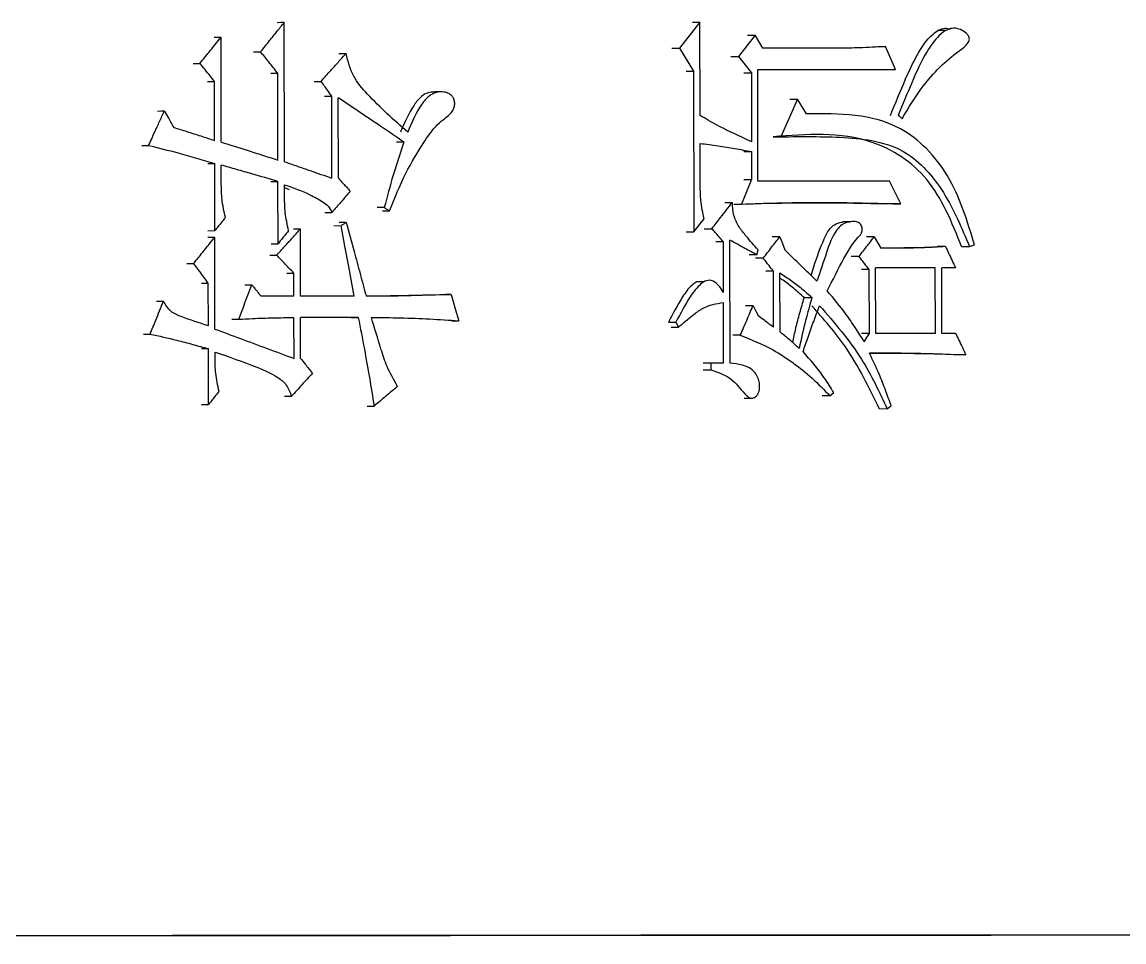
# Model space of a CAD drawing. Header units: millimetres. Extents: x 2462 to 4142, y 835 to 2023.
# Drawn here: x 3094.37 to 3101.64, y 1153.48 to 1159.55 of the extents above; entities that cross this region are included whole.
import ezdxf

# ---------------------------------------------------------------- set-up
doc = ezdxf.new("R2010")
doc.units = ezdxf.units.MM

msp = doc.modelspace()

# ---------------------------------------------------------------- linework, layer by layer
at = {"color": 7, "linetype": 'Continuous', "lineweight": 25}
for p, q in [((3096.1028, 1158.6264), (3096.1013, 1159.5459)), ((3098.8419, 1159.5478), (3098.7065, 1159.3746)), ((3098.843, 1158.9312), (3098.8419, 1159.5478)), ((3095.6858, 1158.7559), (3095.6846, 1159.4482)), ((3099.2061, 1159.4614), (3099.0964, 1159.3208)), ((3099.2569, 1159.3749), (3099.2061, 1159.4614)), ((3100.4638, 1159.4916), (3100.4116, 1159.4914)), ((3098.7065, 1159.3746), (3098.8001, 1159.2232)), ((3099.771, 1159.3753), (3099.2569, 1159.3749)), ((3100.1323, 1159.2348), (3100.0649, 1159.3862)), ((3095.8994, 1159.3508), (3095.9454, 1159.351)), ((3096.4616, 1159.3405), (3096.5085, 1159.3407)), ((3099.0964, 1159.3208), (3099.1811, 1159.2126)), ((3095.5001, 1159.2748), (3095.5456, 1159.275)), ((3098.8001, 1159.2232), (3098.8019, 1158.1631)), ((3099.1811, 1159.2126), (3099.1819, 1158.7583)), ((3099.2233, 1159.2343), (3100.1323, 1159.2348)), ((3099.2246, 1158.4987), (3099.2233, 1159.2343)), ((3100.0808, 1159.2346), (3100.1323, 1159.2348)), ((3095.6423, 1158.7667), (3095.6416, 1159.1561)), ((3096.0595, 1158.6372), (3096.0585, 1159.2105)), ((3096.2979, 1159.1564), (3096.3445, 1159.1566)), ((3097.1398, 1159.0867), (3097.0921, 1159.0864)), ((3096.4148, 1158.5184), (3096.4139, 1159.0593)), ((3096.458, 1158.5185), (3096.4571, 1159.0485)), ((3099.4853, 1159.0397), (3099.3761, 1158.7909)), ((3099.5445, 1158.9424), (3099.4853, 1159.0397)), ((3095.1614, 1158.7336), (3095.2066, 1158.7339)), ((3096.842, 1158.7565), (3096.8892, 1158.7568)), ((3098.8438, 1158.466), (3098.8433, 1158.7473)), ((3099.1318, 1158.6932), (3099.182, 1158.6934)), ((3099.182, 1158.6934), (3099.1823, 1158.5095)), ((3095.5968, 1158.615), (3095.6425, 1158.6152)), ((3095.6433, 1158.1717), (3095.6425, 1158.6152)), ((3095.6862, 1158.4746), (3095.686, 1158.6044)), ((3096.0135, 1158.4963), (3096.0597, 1158.4966)), ((3096.0604, 1158.0855), (3096.0597, 1158.4966)), ((3099.1823, 1158.5095), (3099.115, 1158.3472)), ((3099.1322, 1158.5093), (3099.1823, 1158.5095)), ((3100.0916, 1158.4992), (3099.2246, 1158.4987)), ((3100.1673, 1158.3479), (3100.0916, 1158.4992)), ((3096.1032, 1158.3884), (3096.1031, 1158.475)), ((3096.1031, 1158.4563), (3096.134, 1158.444)), ((3099.0057, 1158.3578), (3099.0557, 1158.358)), ((3100.1155, 1158.3476), (3100.0471, 1158.3498)), ((3096.3685, 1158.291), (3096.4151, 1158.2912)), ((3096.7606, 1158.324), (3096.7133, 1158.3237)), ((3096.4291, 1158.2045), (3096.4758, 1158.2048)), ((3096.5104, 1158.2265), (3096.4636, 1158.2262)), ((3098.8019, 1158.1631), (3098.8696, 1158.2497)), ((3099.8342, 1158.2294), (3099.7829, 1158.2292)), ((3095.5976, 1158.1715), (3095.6433, 1158.1717)), ((3095.6444, 1157.5227), (3095.6433, 1158.1285)), ((3096.2083, 1157.7395), (3096.2076, 1158.183)), ((3098.7522, 1158.1629), (3098.8019, 1158.1631)), ((3098.8707, 1158.1846), (3098.9205, 1158.1848)), ((3096.0142, 1158.0853), (3096.0604, 1158.0855)), ((3098.9969, 1158.0983), (3098.947, 1158.0981)), ((3098.9975, 1157.763), (3098.9969, 1158.0983)), ((3099.0406, 1157.2979), (3099.0392, 1158.1092)), ((3100.4606, 1158.0668), (3100.4087, 1158.0665)), ((3100.6193, 1158.0669), (3100.6526, 1158.0777)), ((3096.0057, 1158.0095), (3096.0518, 1158.0098)), ((3099.217, 1158.0119), (3099.1668, 1158.0117)), ((3099.2593, 1157.9903), (3099.209, 1157.9901)), ((3099.217, 1158.0119), (3099.2254, 1158.0444)), ((3099.891, 1158.0015), (3099.8399, 1158.0013)), ((3095.4589, 1157.955), (3095.5043, 1157.9553)), ((3099.9583, 1157.915), (3099.9071, 1157.9148)), ((3099.9591, 1157.4932), (3099.9583, 1157.915)), ((3100.394, 1157.9261), (3100.0003, 1157.9259)), ((3100.001, 1157.4932), (3100.0003, 1157.9259)), ((3100.394, 1157.9261), (3100.3422, 1157.9259)), ((3100.3947, 1157.4934), (3100.394, 1157.9261)), ((3100.5277, 1157.9262), (3100.4358, 1157.9261)), ((3100.4365, 1157.4934), (3100.4358, 1157.9261)), ((3096.1185, 1157.8906), (3096.1648, 1157.8909)), ((3096.165, 1157.7394), (3096.1648, 1157.8909)), ((3098.8667, 1157.8338), (3098.817, 1157.8335)), ((3099.327, 1157.9038), (3099.2766, 1157.9036)), ((3099.3276, 1157.536), (3099.327, 1157.9038)), ((3099.3699, 1157.5036), (3099.3692, 1157.893)), ((3095.6008, 1157.5443), (3095.6003, 1157.8255)), ((3095.2591, 1157.7062), (3095.3043, 1157.7064)), ((3096.165, 1157.7394), (3095.9482, 1157.7393)), ((3096.5631, 1157.7397), (3096.2083, 1157.7395)), ((3097.0464, 1157.7471), (3097.1529, 1157.7507)), ((3098.9983, 1157.2979), (3098.9976, 1157.6981)), ((3099.5296, 1157.7307), (3099.5803, 1157.7309)), ((3096.1657, 1157.3284), (3096.1653, 1157.5988)), ((3096.5892, 1157.5991), (3096.2086, 1157.5988)), ((3096.5421, 1157.5989), (3096.2086, 1157.5986)), ((3096.209, 1157.3284), (3096.2086, 1157.5988)), ((3096.5421, 1157.5989), (3096.5892, 1157.5991)), ((3097.2049, 1157.5777), (3097.2526, 1157.5779)), ((3098.6346, 1157.5678), (3098.6841, 1157.5681)), ((3098.6841, 1157.5681), (3098.7011, 1157.5357)), ((3098.6516, 1157.5354), (3098.7011, 1157.5357)), ((3099.108, 1157.4818), (3099.0579, 1157.4816)), ((3100.3947, 1157.4934), (3100.001, 1157.4932)), ((3100.5284, 1157.4935), (3100.4365, 1157.4934)), ((3095.6011, 1157.3928), (3095.5555, 1157.3926)), ((3095.6017, 1157.0251), (3095.6011, 1157.3928)), ((3095.6447, 1157.328), (3095.6446, 1157.3712)), ((3098.9136, 1157.2978), (3098.8638, 1157.2976)), ((3098.8638, 1157.2543), (3098.9136, 1157.2545)), ((3098.9983, 1157.2979), (3098.9136, 1157.2978)), ((3098.9136, 1157.2978), (3098.9136, 1157.2545)), ((3096.1025, 1157.0793), (3096.1488, 1157.0795)), ((3099.1327, 1157.0667), (3099.1829, 1157.067)), ((3099.6992, 1157.0819), (3099.6484, 1157.0817)), ((3095.5561, 1157.0248), (3095.6017, 1157.0251)), ((3096.6469, 1157.0148), (3096.6938, 1157.015)), ((3100.0773, 1156.9956), (3100.0257, 1156.9954))]:
    msp.add_line(p, q, dxfattribs=at)
at = {"color": 7, "linetype": 'Continuous', "lineweight": 25, "flags": 128}
for points in [[(3096.055, 1159.5456), (3096.0808, 1159.5458), (3096.1013, 1159.5459)], [(3098.7922, 1159.5475), (3098.8199, 1159.5476), (3098.8419, 1159.5478)], [(3095.6389, 1159.448), (3095.6644, 1159.4481), (3095.6846, 1159.4482)], [(3099.1556, 1159.4612), (3099.1838, 1159.4613), (3099.2061, 1159.4614)], [(3098.657, 1159.3743), (3098.6846, 1159.3745), (3098.7065, 1159.3746)], [(3100.0136, 1159.386), (3100.0422, 1159.3861), (3100.0649, 1159.3862)], [(3099.0463, 1159.3205), (3099.0742, 1159.3206), (3099.0964, 1159.3208)], [(3098.7504, 1159.223), (3098.7781, 1159.2231), (3098.8001, 1159.2232)], [(3099.131, 1159.2124), (3099.1589, 1159.2125), (3099.1811, 1159.2126)], [(3095.5959, 1159.1559), (3095.6214, 1159.156), (3095.6416, 1159.1561)], [(3096.0123, 1159.2103), (3096.0381, 1159.2104), (3096.0585, 1159.2105)], [(3096.3672, 1159.0591), (3096.3932, 1159.0592), (3096.4139, 1159.0593)], [(3099.4348, 1159.0395), (3099.463, 1159.0396), (3099.4853, 1159.0397)], [(3095.2656, 1158.9609), (3095.2909, 1158.961), (3095.3109, 1158.9611)], [(3100.1747, 1158.9103), (3100.1683, 1158.9158), (3100.159, 1158.9239), (3100.1496, 1158.9319)], [(3099.3257, 1158.7906), (3099.3381, 1158.7907), (3099.3507, 1158.7908), (3099.3761, 1158.7909)], [(3099.0649, 1158.347), (3099.0928, 1158.3471), (3099.115, 1158.3472)], [(3100.1673, 1158.3479), (3100.1383, 1158.3477), (3100.1158, 1158.3476)], [(3096.7481, 1158.3021), (3096.769, 1158.3022), (3096.7821, 1158.3023), (3096.7952, 1158.3024)], [(3096.5631, 1157.7397), (3096.5264, 1157.9354), (3096.5011, 1158.0701), (3096.4758, 1158.2048)], [(3095.5977, 1158.1282), (3095.6232, 1158.1283), (3095.6433, 1158.1285)], [(3096.1612, 1158.1827), (3096.1871, 1158.1829), (3096.2076, 1158.183)], [(3099.3688, 1158.131), (3099.3404, 1158.1309), (3099.3184, 1158.1308)], [(3099.3688, 1158.131), (3099.3857, 1158.0878), (3099.4027, 1158.0445)], [(3099.9916, 1158.1314), (3099.9627, 1158.1313), (3099.9403, 1158.1312)], [(3099.9916, 1158.1314), (3100.0126, 1158.0936), (3100.0336, 1158.0557)], [(3100.5672, 1158.0666), (3100.5882, 1158.0667), (3100.6037, 1158.0668), (3100.6193, 1158.0669)], [(3100.5277, 1157.9262), (3100.4984, 1157.926), (3100.4757, 1157.9259)], [(3095.5547, 1157.8253), (3095.5802, 1157.8254), (3095.6003, 1157.8255)], [(3095.8413, 1157.8147), (3095.867, 1157.8148), (3095.8873, 1157.8149)], [(3097.1529, 1157.7507), (3097.1797, 1157.7509), (3097.2007, 1157.751)], [(3097.2007, 1157.751), (3097.2149, 1157.7036), (3097.2291, 1157.6563), (3097.2526, 1157.5779)], [(3099.1922, 1157.6766), (3099.1639, 1157.6764), (3099.142, 1157.6763)], [(3099.1922, 1157.6766), (3099.2092, 1157.6441), (3099.2261, 1157.6117)], [(3095.7549, 1157.5875), (3095.7805, 1157.5876), (3095.8008, 1157.5877)], [(3095.1721, 1157.4897), (3095.1975, 1157.4898), (3095.2174, 1157.4899)], [(3099.9591, 1157.4932), (3099.9302, 1157.493), (3099.9079, 1157.4929)], [(3099.9256, 1157.4391), (3099.9423, 1157.4661), (3099.9591, 1157.4932)], [(3100.5954, 1157.3529), (3100.5662, 1157.3528), (3100.5434, 1157.3527)], [(3099.6992, 1157.0819), (3099.7118, 1157.0928), (3099.7244, 1157.1036)], [(3100.0774, 1156.9956), (3100.0899, 1157.0065), (3100.1025, 1157.0173)]]:
    msp.add_lwpolyline(points, dxfattribs=at)
at = {"color": 7, "linetype": 'Continuous', "lineweight": 25}
for points, knots in [([(3095.9454, 1159.351), (3095.9652, 1159.3758), (3096.0011, 1159.4206), (3096.053, 1159.4855), (3096.0852, 1159.5258), (3096.1013, 1159.5459)], [0, 0, 0, 0, 0.380765, 0.690382, 1, 1, 1, 1]), ([(3100.0979, 1158.9317), (3100.1306, 1159.0124), (3100.1855, 1159.1474), (3100.2712, 1159.3313), (3100.3456, 1159.4456), (3100.4151, 1159.4961), (3100.4563, 1159.5099), (3100.4817, 1159.5044), (3100.4941, 1159.5018)], [0, 0, 0, 0, 0.3443007, 0.5762697, 0.8114348, 0.8845449, 0.943886, 1, 1, 1, 1]), ([(3100.1748, 1158.9103), (3100.2189, 1158.9836), (3100.3229, 1159.1562), (3100.48, 1159.3117), (3100.5992, 1159.3908), (3100.6166, 1159.4236), (3100.619, 1159.435), (3100.6175, 1159.4464), (3100.6107, 1159.4607), (3100.5923, 1159.4807), (3100.5597, 1159.5), (3100.5162, 1159.5109), (3100.4657, 1159.4972), (3100.4022, 1159.4476), (3100.3194, 1159.3304), (3100.2376, 1159.1476), (3100.179, 1159.004), (3100.1496, 1158.9319)], [0, 0, 0, 0, 0.163724, 0.385243, 0.440265, 0.448911, 0.455118, 0.461359, 0.469623, 0.484502, 0.514449, 0.547101, 0.577937, 0.622931, 0.708315, 0.853647, 1, 1, 1, 1]), ([(3095.5456, 1159.275), (3095.5655, 1159.2997), (3095.5986, 1159.341), (3095.6449, 1159.3987), (3095.6714, 1159.4317), (3095.6846, 1159.4482)], [0, 0, 0, 0, 0.42836, 0.71418, 1, 1, 1, 1]), ([(3100.0649, 1159.3862), (3100.0361, 1159.3844), (3099.9785, 1159.3807), (3099.8806, 1159.3766), (3099.8114, 1159.3758), (3099.771, 1159.3753)], [0, 0, 0, 0, 0.294544, 0.589102, 1, 1, 1, 1]), ([(3096.0585, 1159.2105), (3096.0486, 1159.2228), (3096.0287, 1159.2475), (3095.991, 1159.2944), (3095.9633, 1159.3289), (3095.9454, 1159.351)], [0, 0, 0, 0, 0.263609, 0.527219, 1, 1, 1, 1]), ([(3096.3445, 1159.1566), (3096.3654, 1159.1801), (3096.4032, 1159.2225), (3096.4579, 1159.2838), (3096.4916, 1159.3217), (3096.5085, 1159.3407)], [0, 0, 0, 0, 0.382246, 0.691123, 1, 1, 1, 1]), ([(3096.9149, 1158.8217), (3096.8245, 1158.9017), (3096.6981, 1159.0136), (3096.5488, 1159.1858), (3096.5221, 1159.2886), (3096.5085, 1159.3406)], [0, 0, 0, 0, 0.553442, 0.773992, 1, 1, 1, 1]), ([(3095.6416, 1159.1561), (3095.6316, 1159.1684), (3095.6107, 1159.1944), (3095.5787, 1159.2341), (3095.5567, 1159.2614), (3095.5456, 1159.275)], [0, 0, 0, 0, 0.311538, 0.655769, 1, 1, 1, 1]), ([(3096.4139, 1159.0593), (3096.4046, 1159.0723), (3096.3884, 1159.095), (3096.3653, 1159.1274), (3096.3514, 1159.1469), (3096.3445, 1159.1566)], [0, 0, 0, 0, 0.400148, 0.700074, 1, 1, 1, 1]), ([(3096.7952, 1158.3024), (3096.829, 1158.3864), (3096.8926, 1158.5445), (3097.002, 1158.726), (3097.0835, 1158.8467), (3097.144, 1158.8998), (3097.1856, 1158.9307), (3097.2135, 1158.9601), (3097.2249, 1158.9926), (3097.2256, 1159.0195), (3097.2188, 1159.0448), (3097.2049, 1159.0644), (3097.1825, 1159.0794), (3097.1476, 1159.0885), (3097.1013, 1159.086), (3097.0496, 1159.059), (3096.9798, 1158.9731), (3096.9426, 1158.8861), (3096.9149, 1158.8217)], [0, 0, 0, 0, 0.197624, 0.371587, 0.471214, 0.521411, 0.55697, 0.592898, 0.611665, 0.630429, 0.649381, 0.66719, 0.6831, 0.711932, 0.753291, 0.793802, 0.847178, 1, 1, 1, 1]), ([(3097.0918, 1159.0864), (3097.0775, 1159.0856), (3097.0468, 1159.0839), (3096.9979, 1159.0549), (3096.9309, 1158.9691), (3096.8941, 1158.8835), (3096.8674, 1158.8215)], [0, 0, 0, 0, 0.124505, 0.267766, 0.469413, 1, 1, 1, 1]), ([(3096.8892, 1158.7568), (3096.8387, 1158.7909), (3096.7416, 1158.8566), (3096.5976, 1158.9538), (3096.5039, 1159.017), (3096.4571, 1159.0485)], [0, 0, 0, 0, 0.350841, 0.67542, 1, 1, 1, 1]), ([(3095.2066, 1158.7339), (3095.2202, 1158.7635), (3095.2444, 1158.8162), (3095.2791, 1158.8919), (3095.3003, 1158.9381), (3095.3109, 1158.9611)], [0, 0, 0, 0, 0.391005, 0.695503, 1, 1, 1, 1]), ([(3095.3109, 1158.9611), (3095.3189, 1158.9471), (3095.333, 1158.922), (3095.3535, 1158.886), (3095.3659, 1158.864), (3095.3721, 1158.853)], [0, 0, 0, 0, 0.39045, 0.695225, 1, 1, 1, 1]), ([(3099.1819, 1158.7583), (3099.145, 1158.7754), (3099.0693, 1158.8104), (3098.9553, 1158.8655), (3098.8804, 1158.9093), (3098.843, 1158.9312)], [0, 0, 0, 0, 0.32194, 0.6606, 1, 1, 1, 1]), ([(3100.6526, 1158.0777), (3100.6043, 1158.237), (3100.5103, 1158.5474), (3100.1183, 1158.9471), (3099.7606, 1158.9442), (3099.5445, 1158.9424)], [0, 0, 0, 0, 0.294377, 0.573566, 1, 1, 1, 1]), ([(3095.3721, 1158.853), (3095.4007, 1158.8439), (3095.46, 1158.8249), (3095.5501, 1158.7962), (3095.6115, 1158.7765), (3095.6423, 1158.7667)], [0, 0, 0, 0, 0.316836, 0.658418, 1, 1, 1, 1]), ([(3100.5669, 1158.0666), (3100.5031, 1158.2265), (3100.3792, 1158.5366), (3099.9088, 1158.8372), (3099.5462, 1158.8082), (3099.3254, 1158.7906)], [0, 0, 0, 0, 0.2936619, 0.5697681, 1, 1, 1, 1]), ([(3099.3761, 1158.7909), (3099.5139, 1158.7925), (3099.7892, 1158.7959), (3100.1927, 1158.7442), (3100.4676, 1158.429), (3100.568, 1158.1892), (3100.6193, 1158.0669)], [0, 0, 0, 0, 0.2736561, 0.5467644, 0.7688728, 1, 1, 1, 1]), ([(3095.2066, 1158.7339), (3095.2714, 1158.7179), (3095.3769, 1158.692), (3095.5219, 1158.6508), (3095.6023, 1158.6271), (3095.6425, 1158.6152)], [0, 0, 0, 0, 0.443258, 0.721609, 1, 1, 1, 1]), ([(3095.6858, 1158.7559), (3095.7428, 1158.7378), (3095.8336, 1158.709), (3095.9581, 1158.6694), (3096.0257, 1158.6479), (3096.0595, 1158.6372)], [0, 0, 0, 0, 0.4571326, 0.728566, 1, 1, 1, 1]), ([(3096.8892, 1158.7568), (3096.8772, 1158.7203), (3096.8533, 1158.6472), (3096.8083, 1158.5038), (3096.7795, 1158.3952), (3096.7606, 1158.324)], [0, 0, 0, 0, 0.255842, 0.511695, 1, 1, 1, 1]), ([(3098.8433, 1158.7473), (3098.8827, 1158.7421), (3098.9591, 1158.7321), (3099.072, 1158.7136), (3099.1453, 1158.7001), (3099.182, 1158.6934)], [0, 0, 0, 0, 0.347753, 0.673826, 1, 1, 1, 1]), ([(3096.0597, 1158.4966), (3096.0024, 1158.5131), (3095.9116, 1158.5394), (3095.787, 1158.5753), (3095.7197, 1158.5947), (3095.686, 1158.6044)], [0, 0, 0, 0, 0.460095, 0.730047, 1, 1, 1, 1]), ([(3096.1028, 1158.6264), (3096.1311, 1158.6166), (3096.1875, 1158.5971), (3096.2915, 1158.5611), (3096.3672, 1158.5349), (3096.4148, 1158.5184)], [0, 0, 0, 0, 0.2712191, 0.5424383, 1, 1, 1, 1]), ([(3096.458, 1158.5185), (3096.4685, 1158.5068), (3096.4868, 1158.4866), (3096.5128, 1158.4577), (3096.5282, 1158.4406), (3096.536, 1158.432)], [0, 0, 0, 0, 0.404836, 0.702418, 1, 1, 1, 1]), ([(3095.7127, 1158.2583), (3095.704, 1158.2981), (3095.6884, 1158.3692), (3095.6869, 1158.4424), (3095.6862, 1158.4746)], [0, 0, 0, 0, 0.558835, 1, 1, 1, 1]), ([(3096.1031, 1158.475), (3096.1598, 1158.4548), (3096.2463, 1158.424), (3096.3401, 1158.3722), (3096.3928, 1158.3356), (3096.4076, 1158.3061), (3096.4151, 1158.2913)], [0, 0, 0, 0, 0.494008, 0.754052, 0.875824, 1, 1, 1, 1]), ([(3096.536, 1158.432), (3096.5257, 1158.4201), (3096.5052, 1158.3962), (3096.4649, 1158.3493), (3096.4349, 1158.3143), (3096.4151, 1158.2913)], [0, 0, 0, 0, 0.254567, 0.509134, 1, 1, 1, 1]), ([(3098.8696, 1158.2497), (3098.8611, 1158.2895), (3098.8459, 1158.3606), (3098.8444, 1158.4337), (3098.8438, 1158.466)], [0, 0, 0, 0, 0.5588348, 1, 1, 1, 1]), ([(3096.1296, 1158.1721), (3096.1209, 1158.2118), (3096.1054, 1158.283), (3096.1039, 1158.3561), (3096.1032, 1158.3884)], [0, 0, 0, 0, 0.558835, 1, 1, 1, 1]), ([(3098.9205, 1158.1848), (3098.9398, 1158.2096), (3098.972, 1158.2508), (3099.0171, 1158.3085), (3099.0428, 1158.3415), (3099.0557, 1158.358)], [0, 0, 0, 0, 0.42835, 0.714175, 1, 1, 1, 1]), ([(3099.2254, 1158.0444), (3099.1992, 1158.0743), (3099.1559, 1158.1236), (3099.0979, 1158.1955), (3099.0606, 1158.2713), (3099.0574, 1158.3288), (3099.0557, 1158.358)], [0, 0, 0, 0, 0.334385, 0.5522024, 0.7732715, 1, 1, 1, 1]), ([(3099.115, 1158.3472), (3099.1933, 1158.3499), (3099.4084, 1158.3571), (3099.7596, 1158.3594), (3100.0314, 1158.3517), (3100.1673, 1158.3479)], [0, 0, 0, 0, 0.22247, 0.611088, 1, 1, 1, 1]), ([(3099.1769, 1158.3492), (3099.1767, 1158.3492), (3099.1763, 1158.3492), (3099.1922, 1158.3497), (3099.3424, 1158.3536), (3099.5676, 1158.3573), (3099.8068, 1158.3551), (3099.9411, 1158.3525), (3100.0014, 1158.3511), (3100.0309, 1158.3504), (3100.0421, 1158.3501), (3100.0466, 1158.3499), (3100.0468, 1158.3499), (3100.047, 1158.3499)], [0, 0, 0, 0, 0.010692, 0.019292, 0.101831, 0.494901, 0.756494, 0.86443, 0.93357, 0.965271, 0.972053, 0.980064, 1, 1, 1, 1]), ([(3095.7127, 1158.2583), (3095.7028, 1158.246), (3095.6863, 1158.2253), (3095.6631, 1158.1965), (3095.6499, 1158.18), (3095.6433, 1158.1717)], [0, 0, 0, 0, 0.42836, 0.71418, 1, 1, 1, 1]), ([(3096.5104, 1158.2265), (3096.5275, 1158.1626), (3096.5578, 1158.0496), (3096.6012, 1157.8874), (3096.6276, 1157.789), (3096.6408, 1157.7398)], [0, 0, 0, 0, 0.393352, 0.696676, 1, 1, 1, 1]), ([(3099.5749, 1157.8769), (3099.5809, 1157.8956), (3099.6067, 1157.977), (3099.6432, 1158.0823), (3099.6899, 1158.1776), (3099.7313, 1158.2157), (3099.7617, 1158.2262), (3099.7805, 1158.2284), (3099.7827, 1158.2286)], [0, 0, 0, 0, 0.132752, 0.579318, 0.76102, 0.85288, 0.983077, 1, 1, 1, 1]), ([(3099.6811, 1157.7743), (3099.717, 1157.8458), (3099.7684, 1157.9484), (3099.8341, 1158.0623), (3099.8741, 1158.1171), (3099.9023, 1158.1441), (3099.9124, 1158.171), (3099.9128, 1158.1872), (3099.9086, 1158.2026), (3099.9004, 1158.2161), (3099.8883, 1158.2263), (3099.8691, 1158.233), (3099.8314, 1158.2311), (3099.7831, 1158.2195), (3099.7181, 1158.1504), (3099.673, 1158.016), (3099.6347, 1157.9015), (3099.6138, 1157.8391)], [0, 0, 0, 0, 0.226054, 0.324191, 0.373517, 0.422728, 0.437382, 0.45212, 0.465934, 0.480744, 0.496509, 0.51232, 0.543408, 0.615852, 0.662695, 0.816381, 1, 1, 1, 1]), ([(3095.5043, 1157.9553), (3095.5242, 1157.98), (3095.5573, 1158.0212), (3095.6036, 1158.079), (3095.6301, 1158.112), (3095.6433, 1158.1285)], [0, 0, 0, 0, 0.42836, 0.71418, 1, 1, 1, 1]), ([(3096.0518, 1158.0098), (3096.0729, 1158.0331), (3096.1094, 1158.0737), (3096.1613, 1158.1314), (3096.1921, 1158.1658), (3096.2076, 1158.183)], [0, 0, 0, 0, 0.404831, 0.702416, 1, 1, 1, 1]), ([(3096.1296, 1158.1721), (3096.1197, 1158.1597), (3096.1033, 1158.1391), (3096.0802, 1158.1102), (3096.067, 1158.0937), (3096.0604, 1158.0855)], [0, 0, 0, 0, 0.42836, 0.71418, 1, 1, 1, 1]), ([(3098.9969, 1158.0983), (3098.9866, 1158.11), (3098.9687, 1158.1303), (3098.9433, 1158.1591), (3098.9281, 1158.1762), (3098.9205, 1158.1848)], [0, 0, 0, 0, 0.4048358, 0.7024179, 1, 1, 1, 1]), ([(3099.2593, 1157.9903), (3099.2689, 1158.0027), (3099.2881, 1158.0274), (3099.3247, 1158.0743), (3099.3515, 1158.1088), (3099.3688, 1158.131)], [0, 0, 0, 0, 0.263606, 0.527213, 1, 1, 1, 1]), ([(3099.891, 1158.0015), (3099.9006, 1158.0139), (3099.9197, 1158.0386), (3099.9533, 1158.0819), (3099.9772, 1158.1128), (3099.9916, 1158.1314)], [0, 0, 0, 0, 0.285573, 0.571147, 1, 1, 1, 1]), ([(3099.217, 1158.0119), (3099.1909, 1158.0262), (3099.1483, 1158.0495), (3099.0891, 1158.0819), (3099.0558, 1158.1001), (3099.0392, 1158.1092)], [0, 0, 0, 0, 0.439566, 0.719783, 1, 1, 1, 1]), ([(3100.4606, 1158.0668), (3100.4143, 1158.0639), (3100.3202, 1158.058), (3100.1778, 1158.0556), (3100.0817, 1158.0557), (3100.0336, 1158.0557)], [0, 0, 0, 0, 0.326156, 0.663016, 1, 1, 1, 1]), ([(3100.2632, 1158.0597), (3100.2622, 1158.0596), (3100.2589, 1158.0595), (3100.2118, 1158.0579), (3100.1458, 1158.0565), (3100.0838, 1158.0559), (3100.0533, 1158.0558), (3100.0487, 1158.0557), (3100.0484, 1158.0557)], [0, 0, 0, 0, 0.043124, 0.15267, 0.607695, 0.914289, 0.994797, 1, 1, 1, 1]), ([(3100.2629, 1158.0597), (3100.2639, 1158.0597), (3100.3125, 1158.061), (3100.361, 1158.0638), (3100.4085, 1158.0665)], [0, 0, 0, 0, 0.020037, 1, 1, 1, 1]), ([(3100.4606, 1158.0668), (3100.4676, 1158.0522), (3100.4822, 1158.0215), (3100.5046, 1157.9746), (3100.52, 1157.9423), (3100.5277, 1157.9262)], [0, 0, 0, 0, 0.310621, 0.65531, 1, 1, 1, 1]), ([(3096.1648, 1157.8909), (3096.154, 1157.9022), (3096.1324, 1157.925), (3096.0947, 1157.9646), (3096.0679, 1157.9929), (3096.0518, 1158.0098)], [0, 0, 0, 0, 0.286959, 0.573918, 1, 1, 1, 1]), ([(3099.327, 1157.9038), (3099.3173, 1157.9162), (3099.3012, 1157.9368), (3099.2786, 1157.9656), (3099.2657, 1157.9821), (3099.2593, 1157.9903)], [0, 0, 0, 0, 0.428365, 0.714182, 1, 1, 1, 1]), ([(3099.6138, 1157.8391), (3099.5786, 1157.8733), (3099.5083, 1157.9418), (3099.4379, 1158.0103), (3099.4027, 1158.0445)], [0, 0, 0, 0, 0.5, 1, 1, 1, 1]), ([(3099.9583, 1157.915), (3099.9487, 1157.9274), (3099.9327, 1157.948), (3099.9103, 1157.9768), (3099.8974, 1157.9933), (3099.891, 1158.0015)], [0, 0, 0, 0, 0.4283645, 0.7141818, 1, 1, 1, 1]), ([(3095.6003, 1157.8255), (3095.5909, 1157.8384), (3095.5719, 1157.864), (3095.5399, 1157.9072), (3095.5174, 1157.9377), (3095.5043, 1157.9553)], [0, 0, 0, 0, 0.296437, 0.592873, 1, 1, 1, 1]), ([(3098.8178, 1157.8327), (3098.8076, 1157.8257), (3098.7719, 1157.8011), (3098.7087, 1157.7103), (3098.6639, 1157.6245), (3098.6343, 1157.5678)], [0, 0, 0, 0, 0.119207, 0.41885, 1, 1, 1, 1]), ([(3098.9975, 1157.763), (3098.9868, 1157.7803), (3098.9658, 1157.8143), (3098.9214, 1157.8489), (3098.8725, 1157.8417), (3098.825, 1157.8012), (3098.7578, 1157.7124), (3098.7134, 1157.6254), (3098.6841, 1157.5681)], [0, 0, 0, 0, 0.121651, 0.238643, 0.329835, 0.425878, 0.621221, 1, 1, 1, 1]), ([(3099.3692, 1157.893), (3099.3944, 1157.8764), (3099.4437, 1157.8439), (3099.5142, 1157.7897), (3099.5582, 1157.7505), (3099.5803, 1157.7309)], [0, 0, 0, 0, 0.343045, 0.670986, 1, 1, 1, 1]), ([(3099.5293, 1157.7307), (3099.506, 1157.7513), (3099.4609, 1157.7913), (3099.407, 1157.8332), (3099.3762, 1157.8538), (3099.3692, 1157.8585)], [0, 0, 0, 0, 0.4515538, 0.8761413, 1, 1, 1, 1]), ([(3095.8008, 1157.5877), (3095.8124, 1157.6183), (3095.8327, 1157.6715), (3095.8615, 1157.7473), (3095.8787, 1157.7924), (3095.8873, 1157.8149)], [0, 0, 0, 0, 0.404258, 0.702129, 1, 1, 1, 1]), ([(3095.8873, 1157.8149), (3095.8923, 1157.8086), (3095.9025, 1157.796), (3095.9177, 1157.7771), (3095.933, 1157.7582), (3095.9431, 1157.7456), (3095.9482, 1157.7393)], [0, 0, 0, 0, 0.2500001, 0.5000002, 0.7500003, 1, 1, 1, 1]), ([(3099.9256, 1157.4391), (3099.9061, 1157.4698), (3099.8671, 1157.5313), (3099.7885, 1157.6461), (3099.7233, 1157.7239), (3099.6812, 1157.7743)], [0, 0, 0, 0, 0.260614, 0.521277, 1, 1, 1, 1]), ([(3095.2174, 1157.4899), (3095.2296, 1157.5203), (3095.2502, 1157.5716), (3095.2792, 1157.6437), (3095.2959, 1157.6855), (3095.3043, 1157.7064)], [0, 0, 0, 0, 0.421048, 0.710524, 1, 1, 1, 1]), ([(3095.6008, 1157.5443), (3095.5411, 1157.563), (3095.4577, 1157.5891), (3095.3479, 1157.6339), (3095.319, 1157.682), (3095.3044, 1157.7064)], [0, 0, 0, 0, 0.554938, 0.774738, 1, 1, 1, 1]), ([(3097.2007, 1157.751), (3097.1009, 1157.7471), (3096.9579, 1157.7414), (3096.7711, 1157.74), (3096.6842, 1157.7398), (3096.6408, 1157.7398)], [0, 0, 0, 0, 0.535662, 0.767824, 1, 1, 1, 1]), ([(3097.0464, 1157.7465), (3097.0464, 1157.7465), (3097.0465, 1157.7465), (3097.0434, 1157.7464), (3096.9934, 1157.7447), (3096.8703, 1157.7414), (3096.7504, 1157.7403), (3096.6921, 1157.74), (3096.6648, 1157.7398), (3096.6575, 1157.7398), (3096.6541, 1157.7398), (3096.6543, 1157.7398), (3096.6543, 1157.7398)], [0, 0, 0, 0, 0.006754, 0.020178, 0.052774, 0.518125, 0.770043, 0.915075, 0.946773, 0.976079, 0.991544, 1, 1, 1, 1]), ([(3098.7011, 1157.5357), (3098.7318, 1157.5622), (3098.7822, 1157.6057), (3098.8559, 1157.6603), (3098.9258, 1157.6872), (3098.9737, 1157.6945), (3098.9976, 1157.6981)], [0, 0, 0, 0, 0.34464, 0.565757, 0.783533, 1, 1, 1, 1]), ([(3099.4539, 1157.4333), (3099.4604, 1157.4649), (3099.474, 1157.531), (3099.5006, 1157.6297), (3099.5197, 1157.697), (3099.5293, 1157.7307)], [0, 0, 0, 0, 0.314042, 0.656912, 1, 1, 1, 1]), ([(3099.5803, 1157.7309), (3099.566, 1157.6808), (3099.5346, 1157.5702), (3099.51, 1157.4573), (3099.4966, 1157.3955)], [0, 0, 0, 0, 0.453228, 1, 1, 1, 1]), ([(3099.108, 1157.4818), (3099.115, 1157.498), (3099.129, 1157.5305), (3099.1501, 1157.5792), (3099.1711, 1157.6279), (3099.1852, 1157.6604), (3099.1922, 1157.6766)], [0, 0, 0, 0, 0.25, 0.5, 0.75, 1, 1, 1, 1]), ([(3099.5219, 1157.3739), (3099.5328, 1157.4059), (3099.5556, 1157.4727), (3099.5919, 1157.5737), (3099.6179, 1157.6425), (3099.6309, 1157.6768)], [0, 0, 0, 0, 0.314066, 0.657008, 1, 1, 1, 1]), ([(3100.0257, 1156.9954), (3099.9569, 1157.1371), (3099.8348, 1157.3882), (3099.6572, 1157.5891), (3099.5798, 1157.6766)], [0, 0, 0, 0, 0.564268, 1, 1, 1, 1]), ([(3099.6309, 1157.6768), (3099.7289, 1157.564), (3099.9055, 1157.3609), (3100.0244, 1157.108), (3100.0773, 1156.9956)], [0, 0, 0, 0, 0.555355, 1, 1, 1, 1]), ([(3095.8008, 1157.5877), (3095.8311, 1157.5893), (3095.9071, 1157.5932), (3096.0286, 1157.5972), (3096.1197, 1157.5983), (3096.1653, 1157.5988)], [0, 0, 0, 0, 0.249757, 0.624822, 1, 1, 1, 1]), ([(3096.5892, 1157.5991), (3096.6028, 1157.5294), (3096.6286, 1157.3976), (3096.6629, 1157.2028), (3096.6835, 1157.0776), (3096.6938, 1157.015)], [0, 0, 0, 0, 0.359205, 0.679574, 1, 1, 1, 1]), ([(3096.6756, 1157.5992), (3096.7393, 1157.5987), (3096.8676, 1157.5979), (3097.0599, 1157.5898), (3097.1884, 1157.5819), (3097.2526, 1157.5779)], [0, 0, 0, 0, 0.33056, 0.66522, 1, 1, 1, 1]), ([(3096.8486, 1157.1448), (3096.8237, 1157.1875), (3096.7787, 1157.2647), (3096.729, 1157.4213), (3096.6965, 1157.5296), (3096.6756, 1157.5992)], [0, 0, 0, 0, 0.308167, 0.555958, 1, 1, 1, 1]), ([(3099.2261, 1157.6117), (3099.2382, 1157.6027), (3099.2612, 1157.5856), (3099.295, 1157.5603), (3099.3167, 1157.5441), (3099.3276, 1157.536)], [0, 0, 0, 0, 0.357705, 0.678852, 1, 1, 1, 1]), ([(3095.2174, 1157.4899), (3095.2761, 1157.4768), (3095.3698, 1157.4558), (3095.4973, 1157.4218), (3095.5665, 1157.4025), (3095.6011, 1157.3928)], [0, 0, 0, 0, 0.455912, 0.727931, 1, 1, 1, 1]), ([(3095.6444, 1157.5227), (3095.7006, 1157.5018), (3095.8158, 1157.4589), (3095.9896, 1157.3941), (3096.107, 1157.3503), (3096.1657, 1157.3284)], [0, 0, 0, 0, 0.323157, 0.661578, 1, 1, 1, 1]), ([(3099.108, 1157.4818), (3099.1812, 1157.4524), (3099.3023, 1157.4037), (3099.4584, 1157.3016), (3099.5844, 1157.2006), (3099.6608, 1157.1216), (3099.6992, 1157.0819)], [0, 0, 0, 0, 0.335399, 0.554927, 0.776461, 1, 1, 1, 1]), ([(3099.4966, 1157.3955), (3099.4851, 1157.4058), (3099.4623, 1157.4263), (3099.4203, 1157.4626), (3099.3891, 1157.4879), (3099.3699, 1157.5036)], [0, 0, 0, 0, 0.275387, 0.550784, 1, 1, 1, 1]), ([(3100.5284, 1157.4935), (3100.5354, 1157.4789), (3100.55, 1157.4482), (3100.5723, 1157.4014), (3100.5877, 1157.3691), (3100.5954, 1157.3529)], [0, 0, 0, 0, 0.310621, 0.65531, 1, 1, 1, 1]), ([(3095.6446, 1157.3712), (3095.7369, 1157.3393), (3095.8775, 1157.2908), (3096.0365, 1157.2228), (3096.1202, 1157.157), (3096.1391, 1157.1056), (3096.1488, 1157.0795)], [0, 0, 0, 0, 0.493619, 0.752072, 0.87418, 1, 1, 1, 1]), ([(3095.6712, 1157.1117), (3095.6625, 1157.1514), (3095.6468, 1157.2225), (3095.6454, 1157.2957), (3095.6447, 1157.328)], [0, 0, 0, 0, 0.558835, 1, 1, 1, 1]), ([(3096.209, 1157.3284), (3096.219, 1157.316), (3096.2369, 1157.2937), (3096.263, 1157.2612), (3096.2791, 1157.2411), (3096.2872, 1157.2311)], [0, 0, 0, 0, 0.380769, 0.6903845, 1, 1, 1, 1]), ([(3099.7244, 1157.1036), (3099.7045, 1157.136), (3099.6647, 1157.2009), (3099.595, 1157.2893), (3099.5463, 1157.3457), (3099.5219, 1157.3739)], [0, 0, 0, 0, 0.332402, 0.665753, 1, 1, 1, 1]), ([(3099.9593, 1157.3634), (3100.0319, 1157.3635), (3100.1746, 1157.3639), (3100.3866, 1157.3606), (3100.5258, 1157.3555), (3100.5954, 1157.3529)], [0, 0, 0, 0, 0.341807, 0.670864, 1, 1, 1, 1]), ([(3100.1025, 1157.0173), (3100.0902, 1157.0517), (3100.0655, 1157.1204), (3100.0201, 1157.2372), (3099.9819, 1157.3166), (3099.9593, 1157.3634)], [0, 0, 0, 0, 0.290709, 0.581454, 1, 1, 1, 1]), ([(3100.5432, 1157.3527), (3100.4701, 1157.3554), (3100.328, 1157.3608), (3100.1334, 1157.3634), (3100.0117, 1157.3632), (3099.9594, 1157.3631)], [0, 0, 0, 0, 0.3761528, 0.7321268, 1, 1, 1, 1]), ([(3098.9136, 1157.2545), (3098.9651, 1157.2368), (3099.0582, 1157.2047), (3099.1217, 1157.1083), (3099.169, 1157.0669), (3099.1913, 1157.0661), (3099.2084, 1157.0744), (3099.2209, 1157.087), (3099.2322, 1157.1103), (3099.2371, 1157.1439), (3099.2321, 1157.1839), (3099.2172, 1157.2197), (3099.1838, 1157.2629), (3099.1199, 1157.2882), (3099.067, 1157.2947), (3099.0406, 1157.2979)], [0, 0, 0, 0, 0.230957, 0.41792, 0.453924, 0.487897, 0.511171, 0.535166, 0.56028, 0.61217, 0.662892, 0.713404, 0.762519, 0.88154, 1, 1, 1, 1]), ([(3096.2872, 1157.2311), (3096.2756, 1157.2185), (3096.2526, 1157.1932), (3096.218, 1157.1553), (3096.1834, 1157.1174), (3096.1603, 1157.0922), (3096.1488, 1157.0795)], [0, 0, 0, 0, 0.25, 0.5, 0.75, 1, 1, 1, 1]), ([(3095.6712, 1157.1117), (3095.6613, 1157.0993), (3095.6447, 1157.0787), (3095.6216, 1157.0498), (3095.6083, 1157.0333), (3095.6017, 1157.0251)], [0, 0, 0, 0, 0.42836, 0.71418, 1, 1, 1, 1]), ([(3096.8486, 1157.1448), (3096.8229, 1157.1232), (3096.7713, 1157.0799), (3096.7196, 1157.0367), (3096.6938, 1157.015)], [0, 0, 0, 0, 0.499635, 1, 1, 1, 1]), ([(3134.2625, 1153.5011), (3134.1215, 1153.5017), (3133.4158, 1153.505), (3131.9001, 1153.5104), (3129.4066, 1153.5164), (3126.4848, 1153.5213), (3122.7492, 1153.5255), (3118.0219, 1153.5283), (3112.1767, 1153.5293), (3105.7322, 1153.528), (3098.7456, 1153.5244), (3091.3166, 1153.5187), (3084.4471, 1153.5117), (3078.3366, 1153.5044), (3073.0432, 1153.4973), (3067.8076, 1153.4897), (3064.3179, 1153.484), (3062.6573, 1153.4813)], [0, 0, 0, 0, 0.0157743, 0.0789239, 0.14207, 0.2052136, 0.2683585, 0.3538507, 0.4395956, 0.5250891, 0.610583, 0.6963292, 0.7818226, 0.8369683, 0.8921132, 0.9486599, 1, 1, 1, 1]), ([(3133.5895, 1153.4996), (3133.4345, 1153.5003), (3132.6587, 1153.5039), (3130.7494, 1153.5104), (3127.3, 1153.5177), (3122.7426, 1153.5234), (3117.8632, 1153.5264), (3112.9291, 1153.5274), (3108.153, 1153.5269), (3102.4603, 1153.525), (3095.7346, 1153.5209), (3087.9396, 1153.5141), (3079.6784, 1153.5049), (3071.2546, 1153.4937), (3065.5275, 1153.4845), (3062.7699, 1153.4801)], [0, 0, 0, 0, 0.017494, 0.087542, 0.177014, 0.266772, 0.356242, 0.422242, 0.488241, 0.55424, 0.643075, 0.732194, 0.821031, 0.913828, 1, 1, 1, 1])]:
    msp.add_open_spline(points, degree=3, knots=knots, dxfattribs=at)
for points in [[(3096.7606, 1158.324), (3096.7664, 1158.3204), (3096.7779, 1158.3132), (3096.7894, 1158.306), (3096.7951, 1158.3024)], [(3096.5104, 1158.2265), (3096.5046, 1158.2228), (3096.4931, 1158.2156), (3096.4816, 1158.2084), (3096.4758, 1158.2048)]]:
    msp.add_open_spline(points, degree=3, dxfattribs=at)

doc.saveas('drawing.dxf')
